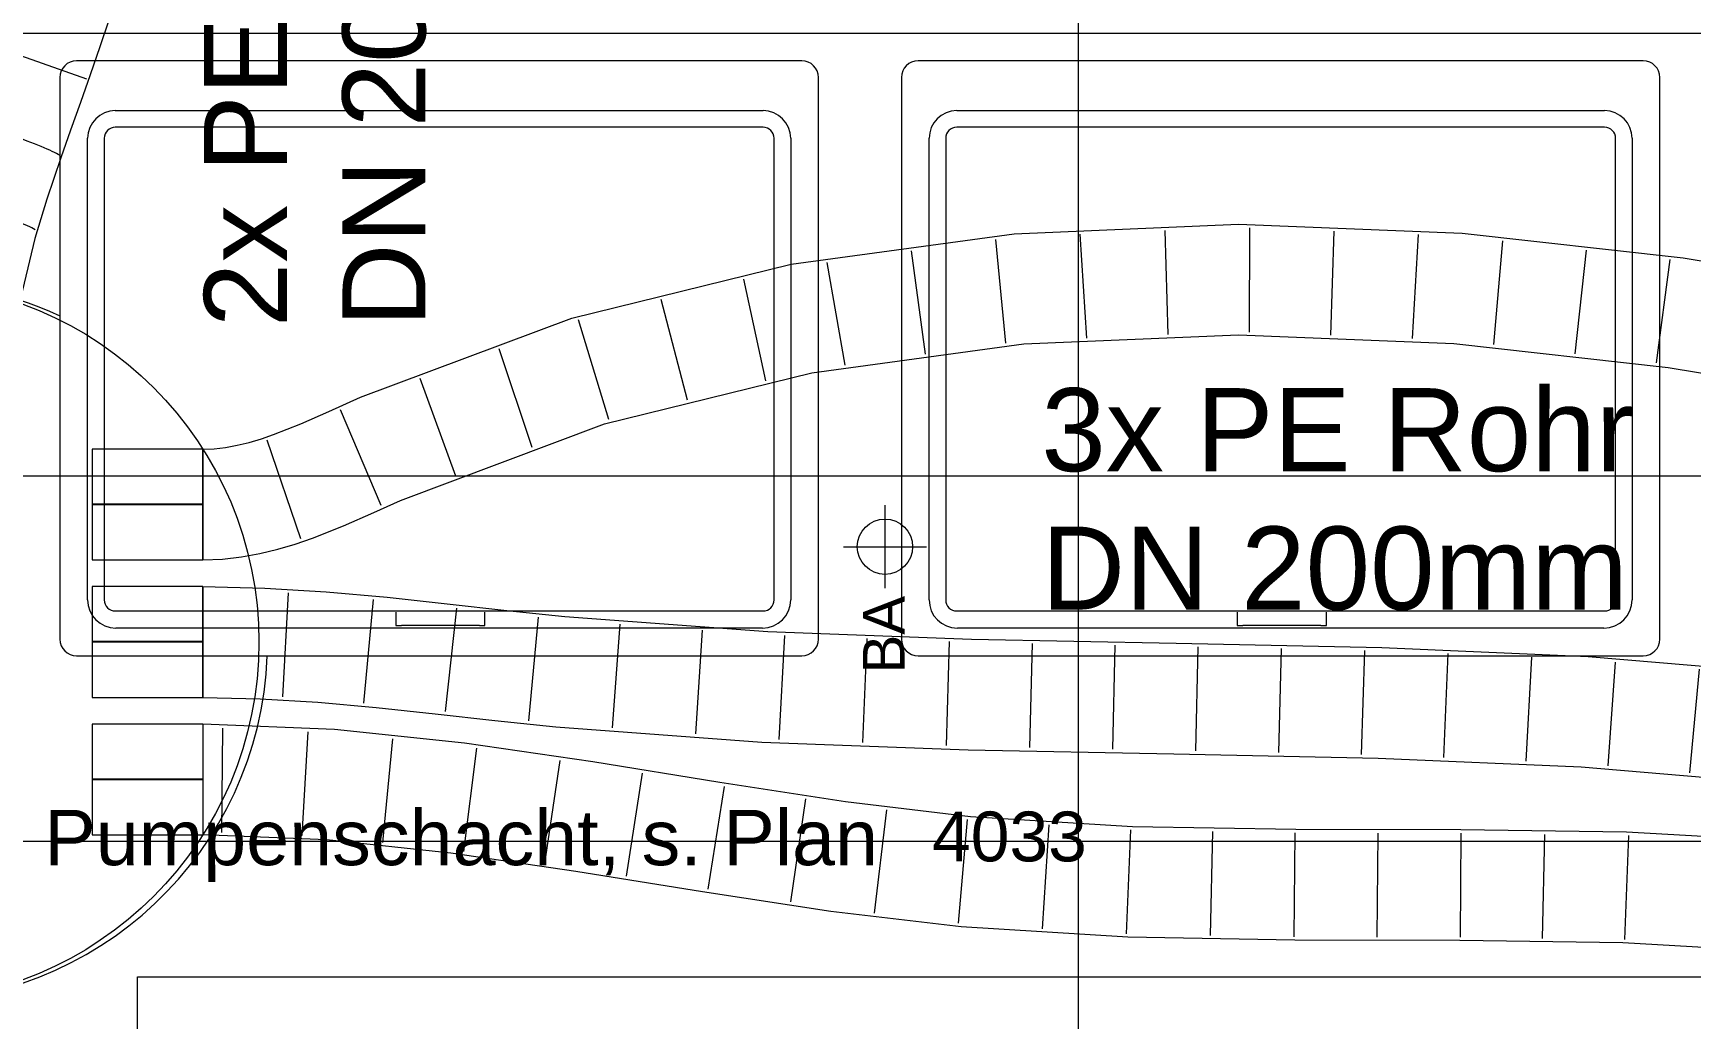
# Model space of a CAD drawing. Extents: x -932 to 937, y -179 to 471.
# Drawn here: x -470.9 to -411, y 315.4 to 351 of the extents above; entities that cross this region are included whole.
import ezdxf
from ezdxf.lldxf.tags import DXFTag

# ---------------------------------------------------------------- set-up
doc = ezdxf.new("R2010")
doc.units = 0
doc.layers.get('0').update_dxf_attribs({"lineweight": 13})
for name, color, linetype, lineweight in [('A-____-NOTE-TEXT', 7, 'Continuous', 9), ('A-DETL-____-HDLN', 7, '_Verdeckte Linien_', 9), ('A-FLOR-____-OTLN', 7, 'Continuous', 9), ('A-GENM-____-OTLN', 7, 'Continuous', 9), ('A-WALL-____-MCUT', 7, 'Continuous', 35), ('Q-SPCQ-____-OTLN', 7, 'Continuous', 9), ('S-GRID-____-OTLN', 7, 'Continuous', 5), ('Text', 7, 'Continuous', 5)]:
    doc.layers.add(name, color=color, linetype=linetype, lineweight=lineweight)
doc.layers.add('EL01_WAN_Röhre Boden', color=7, linetype='Continuous', lineweight=13, true_color=0xff6666)
doc.layers.add('EL01_WAN_Röhre Boden Typ', color=1, linetype='Continuous', lineweight=13, true_color=0xff0000)
doc.styles.get("Standard").update_dxf_attribs({"font": 'arial.ttf'})
tags = doc.linetypes.add('_Rasterlinie_', pattern=[0.375, 0.2, -0.05, 0.075, -0.05]).pattern_tags.tags
tags[10:11] = [DXFTag(74, 4), DXFTag(75, 0), DXFTag(340, '0'), DXFTag(46, 1.0), DXFTag(50, 0.0), DXFTag(44, 0.0), DXFTag(45, 0.0)]
tags[8:9] = [DXFTag(74, 4), DXFTag(75, 0), DXFTag(340, '0'), DXFTag(46, 1.0), DXFTag(50, 0.0), DXFTag(44, 0.0), DXFTag(45, 0.0)]
tags[6:7] = [DXFTag(74, 4), DXFTag(75, 0), DXFTag(340, '0'), DXFTag(46, 1.0), DXFTag(50, 0.0), DXFTag(44, 0.0), DXFTag(45, 0.0)]
tags[4:5] = [DXFTag(74, 4), DXFTag(75, 0), DXFTag(340, '0'), DXFTag(46, 1.0), DXFTag(50, 0.0), DXFTag(44, 0.0), DXFTag(45, 0.0)]
tags = doc.linetypes.add('_Verdeckte Linien_', pattern=[0.15, 0.1, -0.05]).pattern_tags.tags
tags[6:7] = [DXFTag(74, 4), DXFTag(75, 0), DXFTag(340, '0'), DXFTag(46, 1.0), DXFTag(50, 0.0), DXFTag(44, 0.0), DXFTag(45, 0.0)]
tags[4:5] = [DXFTag(74, 4), DXFTag(75, 0), DXFTag(340, '0'), DXFTag(46, 1.0), DXFTag(50, 0.0), DXFTag(44, 0.0), DXFTag(45, 0.0)]
tags = doc.linetypes.add('ACAD_ISO03W100', pattern=[30, 12, -18]).pattern_tags.tags
tags[6:7] = [DXFTag(74, 4), DXFTag(75, 0), DXFTag(340, '0'), DXFTag(46, 0.0), DXFTag(50, 0.0), DXFTag(44, 0.0), DXFTag(45, 0.0)]
tags[4:5] = [DXFTag(74, 4), DXFTag(75, 0), DXFTag(340, '0'), DXFTag(46, 0.0), DXFTag(50, 0.0), DXFTag(44, 0.0), DXFTag(45, 0.0)]
tags = doc.linetypes.add('STRICHPUNKT2', pattern=[12.7, 6.35, -3.175, 0, -3.175]).pattern_tags.tags
tags[10:11] = [DXFTag(74, 4), DXFTag(75, 0), DXFTag(340, '0'), DXFTag(46, 0.0), DXFTag(50, 0.0), DXFTag(44, 0.0), DXFTag(45, 0.0)]
tags[8:9] = [DXFTag(74, 4), DXFTag(75, 0), DXFTag(340, '0'), DXFTag(46, 0.0), DXFTag(50, 0.0), DXFTag(44, 0.0), DXFTag(45, 0.0)]
tags[6:7] = [DXFTag(74, 4), DXFTag(75, 0), DXFTag(340, '0'), DXFTag(46, 0.0), DXFTag(50, 0.0), DXFTag(44, 0.0), DXFTag(45, 0.0)]
tags[4:5] = [DXFTag(74, 4), DXFTag(75, 0), DXFTag(340, '0'), DXFTag(46, 0.0), DXFTag(50, 0.0), DXFTag(44, 0.0), DXFTag(45, 0.0)]

# ---------------------------------------------------------------- blocks, each defined once
blk = doc.blocks.new('Referenz-A0UJ2H83XE', base_point=(-932.309, -115.757))
at = {"layer": 'A-____-NOTE-TEXT', "color": 0, "linetype": 'Continuous', "lineweight": 5, "ltscale": 0.13}
for p, q in [((-440.138, 333.981), (-440.138, 330.981)), ((-441.638, 332.481), (-438.638, 332.481))]:
    blk.add_line(p, q, dxfattribs=at)
blk.add_circle((-440.138, 332.481), 1, dxfattribs=at)
at = {"layer": 'A-DETL-____-HDLN', "color": 0, "linetype": '_Verdeckte Linien_', "ltscale": 0.13}
for p, q in [((-548.443, 335.038), (-323.343, 335.038)), ((-467.143, 316.938), (-409.143, 316.938)), ((-467.143, 258.938), (-467.143, 316.938))]:
    blk.add_line(p, q, dxfattribs=at)
at = {"layer": 'A-FLOR-____-OTLN', "color": 0, "linetype": 'Continuous', "ltscale": 0.13}
for major_axis, end_param in [((5.51, 11.774), 2.008507), ((-13, 0), 3.103011)]:
    blk.add_ellipse((-475.443, 329.038), major_axis=major_axis, ratio=1, start_param=0, end_param=end_param, dxfattribs=at)
at = {"layer": 'A-GENM-____-OTLN', "color": 0, "linetype": 'Continuous', "ltscale": 0.13}
for major_axis, end_param in [((5.51, 11.774), 2.008507), ((-13, 0), 3.103011)]:
    blk.add_ellipse((-475.443, 329.038), major_axis=major_axis, ratio=1, start_param=0, end_param=end_param, dxfattribs=at)
at = {"layer": 'A-WALL-____-MCUT', "color": 0, "linetype": 'Continuous', "lineweight": 9, "ltscale": 0.13}
blk.add_line((-521.443, 351.038), (-348.343, 351.038), dxfattribs=at)
at = {"layer": 'Q-SPCQ-____-OTLN', "color": 0, "linetype": 'Continuous', "ltscale": 0.13}
for p, q in [((-443.143, 350.038), (-469.343, 350.038)), ((-412.743, 350.038), (-438.943, 350.038)), ((-469.943, 349.438), (-469.943, 329.138)), ((-442.543, 329.138), (-442.543, 349.438)), ((-439.543, 349.438), (-439.543, 329.138)), ((-412.143, 329.138), (-412.143, 349.438)), ((-467.943, 348.238), (-444.543, 348.238)), ((-437.543, 348.238), (-414.143, 348.238)), ((-444.543, 347.638), (-467.943, 347.638)), ((-414.143, 347.638), (-437.543, 347.638)), ((-468.943, 330.558), (-468.943, 347.238)), ((-468.343, 347.238), (-468.343, 330.558)), ((-444.143, 330.558), (-444.143, 347.238)), ((-443.543, 347.238), (-443.543, 330.558)), ((-438.543, 330.558), (-438.543, 347.238)), ((-437.943, 347.238), (-437.943, 330.558)), ((-413.743, 330.558), (-413.743, 347.238)), ((-413.143, 347.238), (-413.143, 330.558)), ((-467.943, 330.158), (-444.543, 330.158)), ((-457.809, 330.114), (-457.809, 329.629)), ((-454.588, 329.629), (-454.588, 330.114)), ((-437.543, 330.158), (-414.143, 330.158)), ((-427.409, 330.114), (-427.409, 329.629)), ((-424.188, 329.629), (-424.188, 330.114)), ((-444.564, 329.538), (-467.923, 329.538)), ((-457.809, 329.629), (-457.609, 329.629)), ((-454.788, 329.629), (-457.609, 329.629)), ((-454.788, 329.629), (-454.588, 329.629)), ((-414.164, 329.538), (-437.523, 329.538)), ((-427.409, 329.629), (-427.209, 329.629)), ((-424.388, 329.629), (-427.209, 329.629)), ((-424.388, 329.629), (-424.188, 329.629)), ((-469.343, 328.538), (-443.143, 328.538)), ((-438.943, 328.538), (-412.743, 328.538))]:
    blk.add_line(p, q, dxfattribs=at)
for centre, major_axis in [((-469.343, 349.438), (0, 0.6)), ((-443.143, 349.438), (0.6, 0)), ((-438.943, 349.438), (0, 0.6)), ((-412.743, 349.438), (0.6, 0)), ((-467.943, 347.238), (0, 1)), ((-444.543, 347.238), (1, 0)), ((-437.543, 347.238), (0, 1)), ((-414.143, 347.238), (1, 0)), ((-467.943, 347.238), (0, 0.4)), ((-444.543, 347.238), (0.4, 0)), ((-437.543, 347.238), (0, 0.4)), ((-414.143, 347.238), (0.4, 0)), ((-467.923, 330.558), (-1.02, 0)), ((-467.943, 330.558), (-0.4, 0)), ((-444.564, 330.558), (0, -1.02)), ((-444.543, 330.558), (0, -0.4)), ((-437.523, 330.558), (-1.02, 0)), ((-437.543, 330.558), (-0.4, 0)), ((-414.164, 330.558), (0, -1.02)), ((-414.143, 330.558), (0, -0.4)), ((-469.343, 329.138), (-0.6, 0)), ((-443.143, 329.138), (0, -0.6)), ((-438.943, 329.138), (-0.6, 0)), ((-412.743, 329.138), (0, -0.6))]:
    blk.add_ellipse(centre, major_axis=major_axis, ratio=1, start_param=0, end_param=1.570796, dxfattribs=at)
at = {"layer": 'S-GRID-____-OTLN', "color": 0, "linetype": '_Rasterlinie_', "ltscale": 0.13}
for p, q in [((-433.143, 226.938), (-433.143, 405.487)), ((-930.577, 321.838), (290.247, 321.838))]:
    blk.add_line(p, q, dxfattribs=at)
at = {"layer": 'A-____-NOTE-TEXT', "color": 0, "linetype": 'Continuous', "lineweight": 5, "ltscale": 0.13, "insert": (-440.932, 327.905), "char_height": 1.5, "attachment_point": 1, "rotation": 90}
blk.add_mtext('{\\fArial;BA}', dxfattribs=at)
at = {"layer": 'A-____-NOTE-TEXT', "color": 0, "linetype": 'Continuous', "lineweight": 5, "ltscale": 0.13, "insert": (-470.514, 322.973), "char_height": 2, "attachment_point": 1}
blk.add_mtext('{\\fArial;Pumpenschacht, s. Plan}', dxfattribs=at)
at = {"layer": 'Text', "color": 0, "linetype": 'Continuous', "ltscale": 0.13, "insert": (-438.438, 322.911), "char_height": 1.8, "attachment_point": 1}
blk.add_mtext('{\\fArial;4033}', dxfattribs=at)
blk = doc.blocks.new('Flexrohr-A0UJ2H9VXE', base_point=(-464.784, 327.154))
at = {"color": 0, "linetype": 'ByBlock', "lineweight": -2, "ltscale": 0.13}
for p, q in [((-443.527, 342.691), (-435.473, 343.791)), ((-435.473, 343.791), (-427.368, 344.135)), ((-432.842, 340.022), (-433.08, 343.774)), ((-429.907, 340.146), (-430.02, 343.904)), ((-427.368, 344.135), (-419.283, 343.814)), ((-426.971, 340.239), (-426.961, 343.999)), ((-424.028, 340.121), (-423.91, 343.879)), ((-419.283, 343.814), (-411.298, 342.923)), ((-438.672, 339.441), (-439.178, 343.167)), ((-435.77, 339.838), (-436.135, 343.581)), ((-421.085, 340.004), (-420.858, 343.757)), ((-418.144, 339.785), (-417.819, 343.53)), ((-415.206, 339.456), (-414.794, 343.193)), ((-451.456, 340.738), (-443.527, 342.691)), ((-441.574, 339.046), (-442.22, 342.75)), ((-412.268, 339.129), (-411.77, 342.855)), ((-411.298, 342.923), (-404.811, 341.828)), ((-444.438, 338.474), (-445.233, 342.149)), ((-447.274, 337.776), (-448.223, 341.414)), ((-459.08, 337.883), (-451.456, 340.738)), ((-450.111, 337.08), (-451.212, 340.675)), ((-452.88, 336.066), (-454.075, 339.631)), ((-442.777, 338.762), (-435.117, 339.807)), ((-435.117, 339.807), (-427.363, 340.135)), ((-427.363, 340.135), (-419.584, 339.825)), ((-419.584, 339.825), (-411.842, 338.96)), ((-455.644, 335.028), (-456.929, 338.562)), ((-450.273, 336.917), (-442.777, 338.762)), ((-411.842, 338.96), (-405.555, 337.897)), ((-460.23, 337.366), (-459.08, 337.883)), ((-461.237, 336.922), (-460.23, 337.366)), ((-458.338, 333.964), (-459.813, 337.423)), ((-462.228, 336.53), (-461.237, 336.922)), ((-457.645, 334.15), (-450.273, 336.917)), ((-464.784, 336.008), (-464.377, 336.023)), ((-464.784, 332.008), (-464.784, 336.008)), ((-464.377, 336.023), (-463.964, 336.07)), ((-463.964, 336.07), (-463.542, 336.146)), ((-463.542, 336.146), (-463.107, 336.251)), ((-463.107, 336.251), (-462.661, 336.383)), ((-462.661, 336.383), (-462.228, 336.53)), ((-461.24, 332.768), (-462.453, 336.327)), ((-459.694, 333.231), (-458.598, 333.714)), ((-458.598, 333.714), (-457.645, 334.15)), ((-460.816, 332.787), (-459.694, 333.231)), ((-462.72, 332.232), (-462.074, 332.387)), ((-462.074, 332.387), (-461.449, 332.571)), ((-461.449, 332.571), (-460.816, 332.787)), ((-464.784, 332.008), (-464.077, 332.035)), ((-464.077, 332.035), (-463.388, 332.112)), ((-463.388, 332.112), (-462.72, 332.232))]:
    blk.add_line(p, q, dxfattribs=at)
blk = doc.blocks.new('Wickelfalzrohr-A0UJ2HA9XE', base_point=(-468.784, 322.068))
at = {"color": 0, "linetype": 'ByBlock', "lineweight": -2, "ltscale": 0.13}
for p, q in [((-464.784, 326.068), (-468.784, 326.068)), ((-468.784, 326.068), (-468.784, 324.896)), ((-464.784, 326.068), (-464.784, 324.896)), ((-468.784, 324.896), (-468.784, 323.239)), ((-464.784, 324.896), (-464.784, 323.239)), ((-468.784, 323.239), (-468.784, 322.068)), ((-464.784, 323.239), (-464.784, 322.068)), ((-468.784, 322.068), (-464.784, 322.068))]:
    blk.add_line(p, q, dxfattribs=at)
at = {"color": 0, "linetype": 'STRICHPUNKT2', "lineweight": 25, "ltscale": 0.25}
blk.add_line((-464.784, 324.068), (-468.784, 324.068), dxfattribs=at)
blk = doc.blocks.new('Wickelfalzrohr-A0UJ2HB3XE', base_point=(-468.784, 332.008))
at = {"color": 0, "linetype": 'ByBlock', "lineweight": -2, "ltscale": 0.13}
for p, q in [((-464.784, 336.008), (-468.784, 336.008)), ((-468.784, 336.008), (-468.784, 334.836)), ((-464.784, 336.008), (-464.784, 334.836)), ((-468.784, 334.836), (-468.784, 333.179)), ((-464.784, 334.836), (-464.784, 333.179)), ((-468.784, 333.179), (-468.784, 332.008)), ((-464.784, 333.179), (-464.784, 332.008)), ((-468.784, 332.008), (-464.784, 332.008))]:
    blk.add_line(p, q, dxfattribs=at)
at = {"color": 0, "linetype": 'STRICHPUNKT2', "lineweight": 25, "ltscale": 0.25}
blk.add_line((-464.784, 334.008), (-468.784, 334.008), dxfattribs=at)
blk = doc.blocks.new('Flexrohr-A0UJ2HBJXE', base_point=(-464.784, 282.019))
at = {"color": 0, "linetype": 'ByBlock', "lineweight": -2, "ltscale": 0.13}
for p, q in [((-464.784, 326.068), (-464.784, 322.068)), ((-460.023, 325.876), (-464.784, 326.068)), ((-464.072, 325.92), (-464.113, 322.16)), ((-460.986, 325.795), (-461.204, 322.042)), ((-455.327, 325.381), (-460.023, 325.876)), ((-457.928, 325.535), (-458.289, 321.793)), ((-454.889, 325.196), (-455.368, 321.467)), ((-450.693, 324.704), (-455.327, 325.381)), ((-451.889, 324.758), (-452.436, 321.038)), ((-446.107, 323.961), (-450.693, 324.704)), ((-448.912, 324.294), (-449.49, 320.579)), ((-445.952, 323.816), (-446.534, 320.101)), ((-441.558, 323.265), (-446.107, 323.961)), ((-443.014, 323.367), (-443.546, 319.644)), ((-437.043, 322.726), (-441.558, 323.265)), ((-440.086, 322.969), (-440.534, 319.236)), ((-437.168, 322.621), (-437.498, 318.875)), ((-431.2, 322.364), (-437.043, 322.726)), ((-434.22, 322.432), (-434.46, 318.679)), ((-431.271, 322.248), (-431.422, 318.491)), ((-425.296, 322.261), (-431.2, 322.364)), ((-419.335, 322.251), (-425.296, 322.261)), ((-413.345, 322.164), (-419.335, 322.251)), ((-460.314, 321.886), (-464.784, 322.068)), ((-455.826, 321.412), (-460.314, 321.886)), ((-428.301, 322.194), (-428.394, 318.435)), ((-425.33, 322.142), (-425.366, 318.382)), ((-422.331, 322.136), (-422.365, 318.376)), ((-419.333, 322.131), (-419.363, 318.371)), ((-416.307, 322.087), (-416.389, 318.328)), ((-413.281, 322.04), (-413.416, 318.283)), ((-407.35, 321.826), (-413.345, 322.164)), ((-451.301, 320.751), (-455.826, 321.412)), ((-446.728, 320.01), (-451.301, 320.751)), ((-442.097, 319.301), (-446.728, 320.01)), ((-437.389, 318.741), (-442.097, 319.301)), ((-431.358, 318.367), (-437.389, 318.741)), ((-425.334, 318.261), (-431.358, 318.367)), ((-419.367, 318.251), (-425.334, 318.261)), ((-413.486, 318.166), (-419.367, 318.251)), ((-407.717, 317.842), (-413.486, 318.166))]:
    blk.add_line(p, q, dxfattribs=at)
blk = doc.blocks.new('Flexrohr-A0UJ2HC9XE', base_point=(-464.784, 315.425))
at = {"color": 0, "linetype": 'ByBlock', "lineweight": -2, "ltscale": 0.13}
for p, q in [((-464.784, 327.038), (-464.784, 331.038)), ((-464.784, 331.038), (-462.541, 330.986)), ((-462.541, 330.986), (-460.321, 330.849)), ((-461.89, 327.059), (-461.682, 330.813)), ((-460.321, 330.849), (-458.125, 330.652)), ((-458.125, 330.652), (-455.952, 330.421)), ((-458.97, 326.832), (-458.621, 330.576)), ((-456.016, 326.523), (-455.608, 330.261)), ((-455.952, 330.421), (-453.802, 330.18)), ((-453.802, 330.18), (-451.705, 329.956)), ((-453.005, 326.193), (-452.654, 329.937)), ((-451.705, 329.956), (-444.367, 329.412)), ((-449.98, 325.938), (-449.702, 329.687)), ((-446.969, 325.714), (-446.729, 329.467)), ((-444.367, 329.412), (-437.016, 329.142)), ((-443.956, 325.514), (-443.756, 329.269)), ((-440.937, 325.403), (-440.779, 329.16)), ((-437.918, 325.293), (-437.802, 329.051)), ((-437.016, 329.142), (-429.619, 329.001)), ((-434.909, 325.221), (-434.813, 328.98)), ((-431.904, 325.164), (-431.819, 328.923)), ((-429.619, 329.001), (-422.187, 328.842)), ((-428.903, 325.105), (-428.822, 328.864)), ((-425.912, 325.041), (-425.813, 328.8)), ((-422.187, 328.842), (-414.733, 328.519)), ((-422.922, 324.977), (-422.805, 328.735)), ((-419.946, 324.862), (-419.786, 328.618)), ((-416.973, 324.733), (-416.764, 328.487)), ((-414.733, 328.519), (-407.26, 327.879)), ((-414.009, 324.563), (-413.74, 328.314)), ((-411.062, 324.311), (-410.709, 328.055)), ((-464.784, 327.038), (-462.711, 326.99)), ((-462.711, 326.99), (-460.623, 326.86)), ((-460.623, 326.86), (-458.515, 326.671)), ((-458.515, 326.671), (-456.386, 326.444)), ((-456.386, 326.444), (-454.236, 326.203)), ((-454.236, 326.203), (-452.029, 325.97)), ((-452.029, 325.97), (-444.588, 325.418)), ((-444.588, 325.418), (-437.127, 325.144)), ((-437.127, 325.144), (-429.699, 325.002)), ((-429.699, 325.002), (-422.317, 324.844)), ((-422.317, 324.844), (-414.99, 324.527)), ((-414.99, 324.527), (-407.736, 323.907))]:
    blk.add_line(p, q, dxfattribs=at)
blk = doc.blocks.new('Flexrohr-A0UJ2HCBXE', base_point=(-475.754, 338.008))
at = {"color": 0, "linetype": 'ByBlock', "lineweight": -2, "ltscale": 0.13}
for p, q in [((-471.412, 365.502), (-467.412, 365.502)), ((-471.412, 365.502), (-471.405, 364.827)), ((-467.412, 365.502), (-467.406, 364.906)), ((-471.405, 364.827), (-471.386, 364.176)), ((-467.406, 364.906), (-467.389, 364.325)), ((-471.386, 364.176), (-471.357, 363.55)), ((-467.389, 364.325), (-467.363, 363.757)), ((-471.357, 363.55), (-471.321, 362.948)), ((-467.363, 363.757), (-467.329, 363.197)), ((-471.321, 362.948), (-471.279, 362.367)), ((-467.329, 363.197), (-467.289, 362.645)), ((-471.279, 362.367), (-471.234, 361.806)), ((-467.289, 362.645), (-467.245, 362.099)), ((-471.234, 361.806), (-471.188, 361.262)), ((-467.245, 362.099), (-467.199, 361.558)), ((-471.188, 361.262), (-471.142, 360.732)), ((-467.199, 361.558), (-467.153, 361.021)), ((-471.142, 360.732), (-471.1, 360.217)), ((-467.153, 361.021), (-467.11, 360.485)), ((-471.1, 360.217), (-471.047, 359.456)), ((-467.11, 360.485), (-467.053, 359.689)), ((-471.047, 359.456), (-471.01, 358.736)), ((-467.053, 359.689), (-467.013, 358.866)), ((-471.01, 358.736), (-471.012, 357.268)), ((-467.013, 358.866), (-467.018, 357.241)), ((-471.012, 357.268), (-471.155, 355.788)), ((-467.018, 357.241), (-467.181, 355.542)), ((-471.155, 355.788), (-471.285, 355.069)), ((-467.181, 355.542), (-467.363, 354.533)), ((-471.285, 355.069), (-471.466, 354.282)), ((-471.466, 354.282), (-471.689, 353.462)), ((-467.363, 354.533), (-467.593, 353.546)), ((-471.689, 353.462), (-471.949, 352.607)), ((-467.593, 353.546), (-467.865, 352.549)), ((-471.949, 352.607), (-472.24, 351.719)), ((-467.865, 352.549), (-468.17, 351.547)), ((-472.24, 351.719), (-472.557, 350.799)), ((-468.17, 351.547), (-468.5, 350.542)), ((-472.557, 350.799), (-472.892, 349.85)), ((-472.532, 350.631), (-468.983, 349.389)), ((-468.5, 350.542), (-468.847, 349.537)), ((-472.892, 349.85), (-473.24, 348.874)), ((-468.847, 349.537), (-469.202, 348.532)), ((-473.24, 348.874), (-473.593, 347.87)), ((-469.202, 348.532), (-469.559, 347.53)), ((-473.593, 347.87), (-474.115, 346.329)), ((-469.559, 347.53), (-469.91, 346.533)), ((-474.115, 346.329), (-474.618, 344.695)), ((-469.91, 346.533), (-470.415, 345.041)), ((-470.415, 345.041), (-470.857, 343.612)), ((-474.618, 344.695), (-475.373, 341.507)), ((-470.857, 343.612), (-471.563, 340.639)), ((-475.373, 341.507), (-475.617, 339.742)), ((-471.563, 340.639), (-471.741, 339.329)), ((-475.617, 339.742), (-475.701, 338.008)), ((-471.741, 339.329), (-471.807, 338.008)), ((-475.61, 338.541), (-471.851, 338.432)), ((-475.754, 338.008), (-471.754, 338.008))]:
    blk.add_line(p, q, dxfattribs=at)
for centre, major_axis, ratio in [((-469.293, 362.638), (-1.995, -0.147), 0.464287), ((-469.094, 360.196), (-1.995, -0.144), 0.64454), ((-469.013, 357.936), (-2, 0.044), 0.636543), ((-469.19, 355.545), (-1.981, 0.273), 0.526649), ((-471.757, 347.185), (1.892, -0.65), 0.083744), ((-472.678, 344.348), (1.931, -0.519), 0.11587), ((-473.378, 341.452), (1.957, -0.412), 0.106754)]:
    blk.add_ellipse(centre, major_axis=major_axis, ratio=ratio, start_param=0.348166, end_param=2.793427, dxfattribs=at)
at = {"color": 0, "linetype": 'ByBlock', "lineweight": -2, "ltscale": 0.13, "extrusion": (0, 0, -1)}
blk.add_ellipse((-469.829, 352.834), major_axis=(1.919, -0.564), ratio=0.228107, start_param=0.348166, end_param=2.793427, dxfattribs=at)
blk = doc.blocks.new('Wickelfalzrohr-A0UJ2HCJXE', base_point=(-468.784, 327.038))
at = {"color": 0, "linetype": 'ByBlock', "lineweight": -2, "ltscale": 0.13}
for p, q in [((-464.784, 331.038), (-468.784, 331.038)), ((-468.784, 331.038), (-468.784, 329.866)), ((-464.784, 331.038), (-464.784, 329.866)), ((-468.784, 329.866), (-468.784, 328.209)), ((-464.784, 329.866), (-464.784, 328.209)), ((-468.784, 328.209), (-468.784, 327.038)), ((-464.784, 328.209), (-464.784, 327.038)), ((-468.784, 327.038), (-464.784, 327.038))]:
    blk.add_line(p, q, dxfattribs=at)
at = {"color": 0, "linetype": 'STRICHPUNKT2', "lineweight": 25, "ltscale": 0.25}
blk.add_line((-464.784, 329.038), (-468.784, 329.038), dxfattribs=at)
blk = doc.blocks.new('Leerdose Hohlraumboden-A0UJ2HE1XE', base_point=(-488.754, 316.038))
at = {"color": 0, "linetype": 'ByBlock', "lineweight": -2, "ltscale": 0.13}
blk.add_circle((-475.754, 329.038), 13, dxfattribs=at)
blk = doc.blocks.new('Bauteilbeschriftung-A0UJ2HEFXE', base_point=(-434.489, 330.21))
at = {"color": 0, "lineweight": -2, "char_height": 3, "attachment_point": 1}
for s, insert in [('{\\fArial;3x PE Rohr}', (-434.489, 338.21)), ('{\\fArial;DN 200mm}', (-434.489, 333.21))]:
    blk.add_mtext(s, dxfattribs=dict(at, insert=insert))
blk = doc.blocks.new('Bauteilbeschriftung-A0UJ2HF7XE', base_point=(-464.739, 340.413))
at = {"color": 0, "lineweight": -2, "char_height": 3, "attachment_point": 1, "rotation": 90}
for s, insert in [('{\\fArial;2x PE Rohr}', (-464.739, 340.413)), ('{\\fArial;DN 200mm}', (-459.739, 340.413))]:
    blk.add_mtext(s, dxfattribs=dict(at, insert=insert))

msp = doc.modelspace()

# ---------------------------------------------------------------- block references
at = {"color": 9, "lineweight": 25, "ltscale": 0.25, "true_color": 0xc0c0c0}
msp.add_blockref('Referenz-A0UJ2H83XE', (-932.309, -115.757), dxfattribs=at)
at = {"layer": 'EL01_WAN_Röhre Boden', "color": 1, "linetype": 'ACAD_ISO03W100', "ltscale": 1.3, "true_color": 0xff0000}
for name, p in [('Flexrohr-A0UJ2HCBXE', (-475.754, 338.008)), ('Flexrohr-A0UJ2H9VXE', (-464.784, 327.154)), ('Leerdose Hohlraumboden-A0UJ2HE1XE', (-488.754, 316.038)), ('Wickelfalzrohr-A0UJ2HB3XE', (-468.784, 332.008)), ('Wickelfalzrohr-A0UJ2HCJXE', (-468.784, 327.038)), ('Flexrohr-A0UJ2HC9XE', (-464.784, 315.425)), ('Wickelfalzrohr-A0UJ2HA9XE', (-468.784, 322.068)), ('Flexrohr-A0UJ2HBJXE', (-464.784, 282.019))]:
    msp.add_blockref(name, p, dxfattribs=at)
at = {"layer": 'EL01_WAN_Röhre Boden Typ', "color": 1, "linetype": 'Continuous', "ltscale": 1.3, "true_color": 0xff0000}
for name, p in [('Bauteilbeschriftung-A0UJ2HF7XE', (-464.739, 340.413)), ('Bauteilbeschriftung-A0UJ2HEFXE', (-434.489, 330.21))]:
    msp.add_blockref(name, p, dxfattribs=at)

doc.saveas('drawing.dxf')
